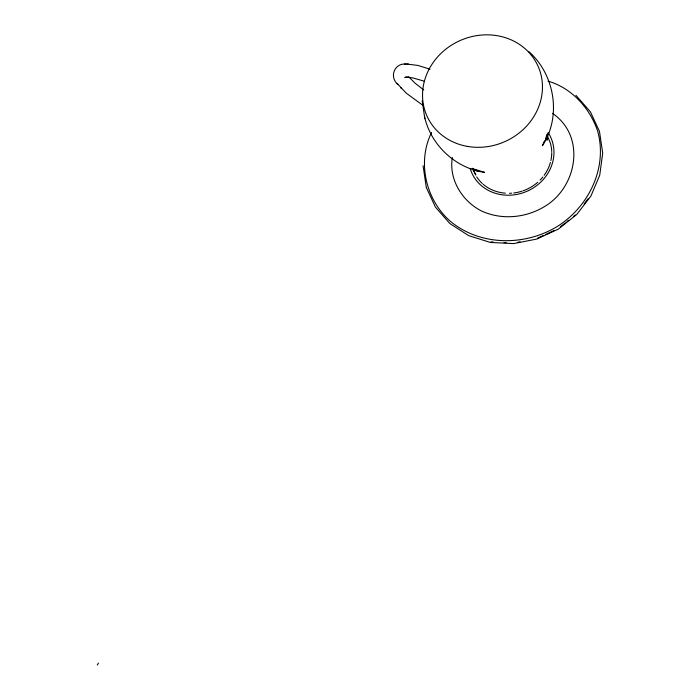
<?xml version="1.0" encoding="UTF-8"?>
<svg xmlns="http://www.w3.org/2000/svg" width="700" height="700" viewBox="0 0 700 700"><rect width="100%" height="100%" fill="white"/><g stroke="black" fill="none" stroke-linecap="round" stroke-linejoin="round"><path stroke-width="1.05" d="M452.34 157.474C448.613 179.664 462.577 201.95 482.457 211.418C502.241 220.097 525.411 217.849 543.883 206.955C577.15 187.889 586.477 136.395 552.457 113.339M546.114 137.419L545.702 140.49L546.709 135.94M546.98 135.205L547.514 133.744L546.245 136.745M431.585 132.431C416.938 161.971 425.696 199.736 450.31 221.27C480.156 246.024 524.387 246.321 556.946 226.66C588.683 207.077 608.003 167.615 597.564 130.821C589.741 107.914 571.611 87.938 548.03 81.13M544.548 140.735L542.43 145.731C561.689 116.445 554.881 74.707 528.911 51.66M97.3 665L98.473 663.093M584.071 203.98L588.053 198.809M560.376 226.809L565.346 222.871M567 221.559L568.654 220.237M573.624 216.3L575.278 214.987M406.28 76.659L404.784 77.56L408.739 77.175L407.207 77.228L412.58 77.831L424.62 81.305M537.617 238.123L543.41 235.454M545.344 234.561L554.032 230.554M517.965 242.226L520.048 241.824M405.895 64.076C394.354 62.895 388.911 77.271 398.029 84.534M406.831 64.05L417.848 65.415L429.984 69.178M404.303 64.138L408.354 63.998M490.954 241.885L493.133 241.999M504.017 242.55L506.196 242.655M423.334 105.639L406.35 93.24L397.084 83.431M475.694 169.873L478.31 171.553L472.159 168.472L484.61 172.384C455.455 168.28 430.281 144.699 424.401 115.859M423.754 89.933L414.986 83.125L408.966 77.035M473.567 169.356L474.836 170.625L473.48 169.076M575.907 95.296L590.389 111.825L599.471 131.416L602.7 153.125L599.725 175.245L590.887 196.096L576.739 214.48L558.241 229.162L536.734 239.076L513.529 243.609L490.332 242.436L468.676 235.638L449.873 223.562L435.382 207.043L426.309 187.451M400.759 87.745L401.572 88.699M472.202 168.227L475.834 175.035L473.113 169.173M547.321 135.704L550.305 142.931A40.898 37.126 -24.2 0 1 551.714 151.498M546.831 136.054L547.426 140.035L547.059 137.34M422.188 100.844L424.839 118.746M423.08 165.734L426.256 187.224M548.153 132.606A43.295 39.305 -24.2 0 1 527.844 190.89A43.295 39.305 -24.2 0 1 470.181 168.543M551.731 152.582A40.898 37.126 -24.2 0 1 550.891 160.492M550.419 162.435A40.898 37.126 -24.2 0 1 544.163 175.28M542.885 176.942A40.898 37.126 -24.2 0 1 540.076 180.075M537.775 182.245A40.898 37.126 -24.2 0 1 523.075 190.803M522.077 191.135A40.898 37.126 -24.2 0 1 513.747 192.972M511.656 193.183A40.898 37.126 -24.2 0 1 509.556 193.279M505.339 193.174A40.898 37.126 -24.2 0 1 483.105 184.214M482.291 183.487A40.898 37.126 -24.2 0 1 476.656 176.873M467.267 146.37A60.874 55.265 -24.2 0 0 540.339 72.362A60.874 55.265 -24.2 0 0 439.871 54.504A60.874 55.265 -24.2 0 0 467.267 146.37"/></g></svg>
